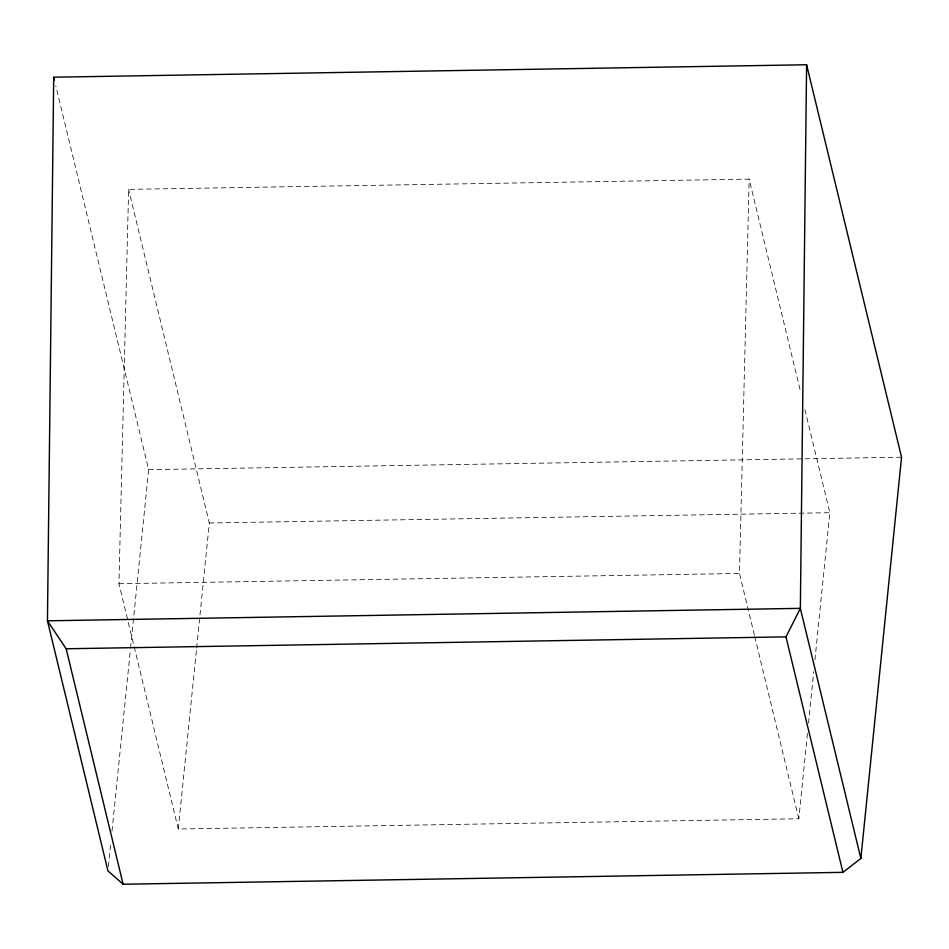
<?xml version="1.0" encoding="UTF-8"?>
<svg xmlns="http://www.w3.org/2000/svg" width="949" height="949" viewBox="0 0 949 949"><rect width="100%" height="100%" fill="white"/><g stroke="black" fill="none" stroke-linecap="round" stroke-linejoin="round"><path stroke-width="0.71" stroke-dasharray="4.75 3.56" d="M807.469 733.423L798.809 818.762L178.282 829.023L118.945 583.73L128.613 189.385L749.141 179.124L800.624 391.937M754.396 635.154L739.473 573.469L749.141 179.124M108.411 866.496L110.796 842.89M111.994 831.087L130.393 649.638M130.547 648.167L148.649 469.66L55.789 85.825M178.282 829.023L196.49 649.519M196.633 648.048L209.314 522.982L128.613 189.385M808.512 723.114L813.732 671.619M814.93 659.852L829.841 512.709L804.455 407.75M148.649 469.66L901.55 457.216M209.314 522.982L829.841 512.709M118.945 583.73L739.473 573.469M754.74 636.577L798.809 818.762"/><path stroke-width="1.42" d="M53.702 77.201L47.45 620.812L107.961 870.921L123.133 884.243L842.937 872.345L860.862 858.465L901.55 457.216L806.603 64.757L53.702 77.201L54.39 80.084M806.603 64.757L800.351 608.356L860.862 858.465M842.937 872.345L785.974 636.862L800.351 608.356L47.45 620.812L66.157 648.772L123.133 884.243M66.157 648.772L785.974 636.862"/></g></svg>
